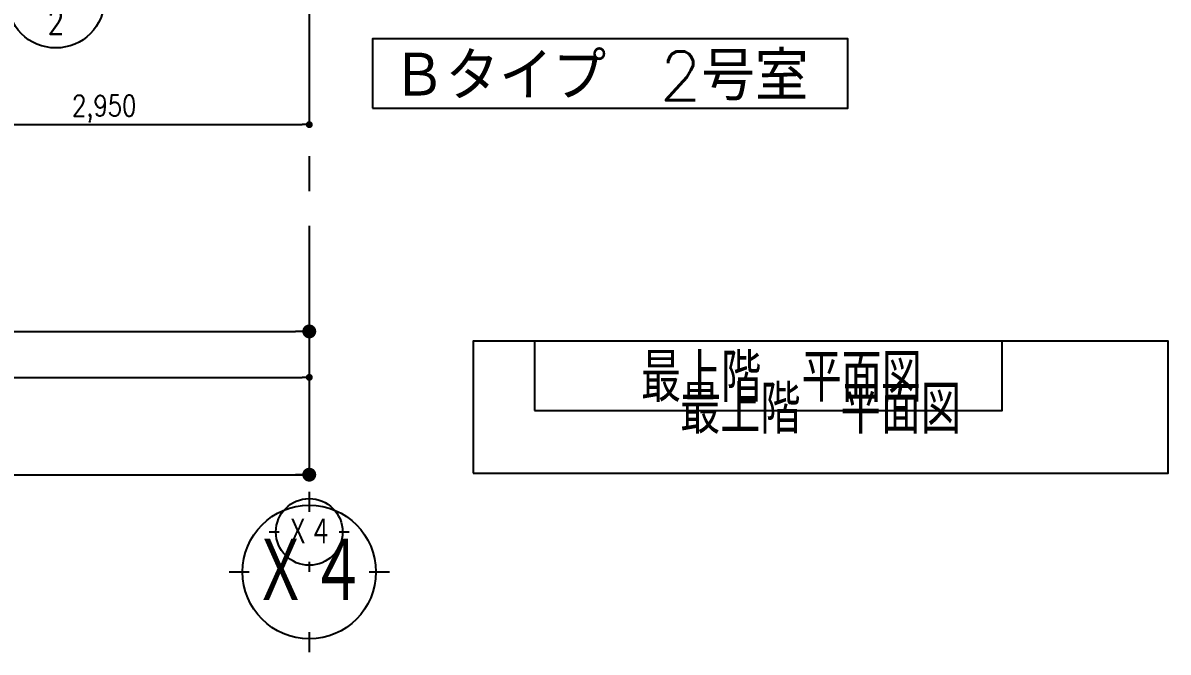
# Model space of a CAD drawing. Header units: millimetres. Extents: x 15495 to 166182, y -39946 to 18307.
# Drawn here: x 115630 to 123868, y -39946 to -35421 of the extents above; entities that cross this region are included whole.
import ezdxf
from ezdxf.enums import TextEntityAlignment as Align

# ---------------------------------------------------------------- set-up
doc = ezdxf.new("R2010")
doc.units = ezdxf.units.MM
doc.header["$LTSCALE"] = 1000
doc.linetypes.add('CENTER', pattern=[2, 1.25, -0.25, 0.25, -0.25])
doc.layers.get('0').update_dxf_attribs({"linetype": 'CONTINUOUS'})
for name, color, linetype in [('TF-DT_ID-100', 13, 'CONTINUOUS'), ('TF-E_DIM-100', 3, 'CONTINUOUS'), ('TF-E_DIM-50', 3, 'CONTINUOUS'), ('TF-E_GRID-100', 1, 'CENTER'), ('TF-E_GRID-50', 1, 'CENTER'), ('TF-E_TEXT-100', 3, 'CONTINUOUS'), ('TF-E_TEXT-50', 3, 'CONTINUOUS')]:
    doc.layers.add(name, color=color, linetype=linetype)
doc.styles.add('DIM', font='romans.shx', dxfattribs={"width": 0.8, "bigfont": 'bigfont.shx'})
doc.styles.add('ROOM', font='romans.shx', dxfattribs={"width": 0.8, "bigfont": 'bigfont.shx'})
doc.styles.get("Standard").update_dxf_attribs({"font": 'txt.shx', "bigfont": 'bigfont.shx'})
doc.dimstyles.new('DIM100_4_3', dxfattribs={"dimscale": 100, "dimtxt": 4, "dimasz": 1, "dimexe": 0, "dimexo": 1, "dimgap": 0.5, "dimtad": 1, "dimdec": 1, "dimdsep": 46, "dimlunit": 6, "dimtxsty": 'DIM', "dimblk1": 'DOT', "dimblk2": 'DOT', "dimsah": 1, "dimcen": 1, "dimclrd": 256, "dimclre": 256, "dimclrt": 256, "dimadec": 0, "dimazin": 0, "dimtfac": 1, "dimtdec": 1, "dimtix": 1, "dimtmove": 2, "dimatfit": 3, "dimldrblk": 'DOT', "dimfxl": 1, "dimtvp": 0.833333, "dimtolj": 1, "dimarcsym": 0})
doc.dimstyles.new('DIM100_5_3', dxfattribs={"dimscale": 100, "dimtxt": 5, "dimasz": 1, "dimexe": 0, "dimexo": 1, "dimgap": 0.5, "dimtad": 1, "dimdec": 1, "dimdsep": 46, "dimlunit": 6, "dimtxsty": 'DIM', "dimblk1": 'DOT', "dimblk2": 'DOT', "dimsah": 1, "dimcen": 1, "dimclrd": 256, "dimclre": 256, "dimclrt": 256, "dimadec": 0, "dimazin": 0, "dimtfac": 1, "dimtdec": 1, "dimtix": 1, "dimtmove": 2, "dimatfit": 3, "dimldrblk": 'DOT', "dimfxl": 1, "dimtvp": 0.833333, "dimtolj": 1, "dimarcsym": 0})
doc.dimstyles.new('DIM50_3_3', dxfattribs={"dimscale": 50, "dimtxt": 3, "dimasz": 1, "dimexe": 0, "dimexo": 1, "dimgap": 0.5, "dimtad": 1, "dimdec": 1, "dimdsep": 46, "dimlunit": 6, "dimtxsty": 'DIM', "dimblk1": 'DOT', "dimblk2": 'DOT', "dimsah": 1, "dimcen": 1, "dimclrd": 256, "dimclre": 256, "dimclrt": 256, "dimadec": 0, "dimazin": 0, "dimtfac": 1, "dimtdec": 1, "dimtix": 1, "dimtmove": 2, "dimatfit": 3, "dimldrblk": 'DOT', "dimfxl": 1, "dimtvp": 0.833333, "dimtolj": 1, "dimarcsym": 0})
doc.dimstyles.new('DIM50_4_3', dxfattribs={"dimscale": 50, "dimtxt": 4, "dimasz": 1, "dimexe": 0, "dimexo": 1, "dimgap": 0.5, "dimtad": 1, "dimdec": 1, "dimdsep": 46, "dimlunit": 6, "dimtxsty": 'DIM', "dimblk1": 'DOT', "dimblk2": 'DOT', "dimsah": 1, "dimcen": 1, "dimclrd": 256, "dimclre": 256, "dimclrt": 256, "dimadec": 0, "dimazin": 0, "dimtfac": 1, "dimtdec": 1, "dimtix": 1, "dimtmove": 2, "dimatfit": 3, "dimldrblk": 'DOT', "dimfxl": 1, "dimtvp": 0.833333, "dimtolj": 1, "dimarcsym": 0})
doc.dimstyles.new('DIM50_5_3', dxfattribs={"dimscale": 50, "dimtxt": 5, "dimasz": 1, "dimexe": 0, "dimexo": 1, "dimgap": 0.5, "dimtad": 1, "dimdec": 1, "dimdsep": 46, "dimlunit": 6, "dimtxsty": 'DIM', "dimblk1": 'DOT', "dimblk2": 'DOT', "dimsah": 1, "dimcen": 1, "dimclrd": 256, "dimclre": 256, "dimclrt": 256, "dimadec": 0, "dimazin": 0, "dimtfac": 1, "dimtdec": 1, "dimtix": 1, "dimtmove": 2, "dimatfit": 3, "dimldrblk": 'DOT', "dimfxl": 1, "dimtvp": 0.833333, "dimtolj": 1, "dimarcsym": 0})

# ---------------------------------------------------------------- blocks, each defined once
blk = doc.blocks.new('DOT')
at = {"color": 0, "linetype": 'ByBlock'}
blk.add_line((-0.5, 0), (-1, 0), dxfattribs=at)
at = {"color": 0, "linetype": 'ByBlock', "const_width": 0.5}
blk.add_lwpolyline([(-0.25, 0, 1), (0.25, 0, 1)], format="xyb", close=True, dxfattribs=at)
blk = doc.blocks.new('*D750')
at = {"layer": 'TF-E_DIM-100', "lineweight": -2}
for p, q in [((91289.6, -37370.4), (91289.6, -38670.4)), ((117689.6, -37370.4), (117689.6, -38670.4)), ((91389.6, -38670.4), (117589.6, -38670.4))]:
    blk.add_line(p, q, dxfattribs=at)
at = {"layer": 'TF-E_DIM-100', "lineweight": -2, "xscale": 100, "yscale": 100, "zscale": 100, "rotation": 180}
blk.add_blockref('DOT', (91289.6, -38670.4), dxfattribs=at)
at = {"layer": 'TF-E_DIM-100', "lineweight": -2, "xscale": 100, "yscale": 100, "zscale": 100}
blk.add_blockref('DOT', (117689.6, -38670.4), dxfattribs=at)
at = {"layer": 'TF-E_DIM-100', "insert": (104489.6, -38322.7), "char_height": 500, "attachment_point": 5, "style": 'DIM'}
blk.add_mtext('\\A1;26,400', dxfattribs=at)
blk = doc.blocks.new('_DOT')
at = {"color": 0, "linetype": 'ByBlock'}
blk.add_line((-0.5, 0), (-1, 0), dxfattribs=at)
at = {"color": 0, "linetype": 'ByBlock', "const_width": 0.5}
blk.add_lwpolyline([(-0.25, 0, 1), (0.25, 0, 1)], format="xyb", close=True, dxfattribs=at)
blk = doc.blocks.new('*D748')
at = {"layer": 'TF-E_DIM-100', "lineweight": -2}
for p, q in [((106989.6, -37040.2), (106989.6, -37640.2)), ((117689.6, -37040.2), (117689.6, -37640.2)), ((107089.6, -37640.2), (117589.6, -37640.2))]:
    blk.add_line(p, q, dxfattribs=at)
at = {"layer": 'TF-E_DIM-100', "lineweight": -2, "xscale": 100, "yscale": 100, "zscale": 100, "rotation": 180}
blk.add_blockref('DOT', (106989.6, -37640.2), dxfattribs=at)
at = {"layer": 'TF-E_DIM-100', "lineweight": -2, "xscale": 100, "yscale": 100, "zscale": 100}
blk.add_blockref('DOT', (117689.6, -37640.2), dxfattribs=at)
at = {"layer": 'TF-E_DIM-100', "insert": (112339.6, -37352.1), "char_height": 400, "attachment_point": 5, "style": 'DIM'}
blk.add_mtext('\\A1;10,700', dxfattribs=at)
blk = doc.blocks.new('TATEGU-KIGOU')
at = {"color": 2}
blk.add_line((350, 0), (-350, 0), dxfattribs=at)
blk.add_circle((0, 0), 350, dxfattribs=at)
at = {"color": 2, "style": 'ROOM', "width": 0.8}
for tag, p in [('建具種別', (0, 51.6)), ('建具番号', (0, -250.1))]:
    blk.add_attdef(tag, text='', height=175, dxfattribs=at).set_placement(p, align=Align.CENTER)
at = {"flags": 1}
for tag, p in [('内法寸法（W）', (-414, -713.8)), ('内法寸法（H）', (-414, -1063.8)), ('階', (-373.6, -1414.3)), ('部屋名', (-373.6, -1786.8)), ('メーカー名', (-373.6, -2148.9)), ('値段', (-373.6, -2498.9)), ('重量', (-373.6, -2848.9)), ('建具形状', (-373.6, -3199)), ('開閉方式', (-373.6, -3549)), ('取付場所', (-373.6, -3899)), ('見込', (-373.6, -4296.3)), ('扉厚', (-373.6, -4646.3)), ('仕上', (-373.6, -4996.3)), ('ガラス', (-373.6, -5346.3)), ('建具金物', (-373.6, -5696.3)), ('枠形状', (-373.6, -6046.3)), ('沓摺形状', (-373.6, -6396.3)), ('特記事項', (-373.6, -6746.3)), ('防火性能', (-373.6, -7096.3))]:
    blk.add_attdef(tag, p, '', height=175, dxfattribs=at)
blk = doc.blocks.new('*D753')
at = {"layer": 'TF-E_DIM-50', "lineweight": -2}
for p, q in [((114739.6, -34311.4), (114739.6, -36153.1)), ((114789.6, -36153.1), (117639.6, -36153.1)), ((117689.6, -36117.3), (117689.6, -36153.1))]:
    blk.add_line(p, q, dxfattribs=at)
at = {"layer": 'TF-E_DIM-50', "lineweight": -2, "xscale": 50, "yscale": 50, "zscale": 50, "rotation": 180}
blk.add_blockref('DOT', (114739.6, -36153.1), dxfattribs=at)
at = {"layer": 'TF-E_DIM-50', "lineweight": -2, "xscale": 50, "yscale": 50, "zscale": 50}
blk.add_blockref('DOT', (117689.6, -36153.1), dxfattribs=at)
at = {"layer": 'TF-E_DIM-50', "insert": (116214.6, -36038.8), "char_height": 150, "attachment_point": 5, "style": 'DIM'}
blk.add_mtext('\\A1;2,950', dxfattribs=at)
blk = doc.blocks.new('*D751')
at = {"layer": 'TF-E_DIM-50', "lineweight": -2}
for p, q in [((91289.6, -37320.4), (91289.6, -38670.4)), ((117689.6, -37320.4), (117689.6, -38670.4)), ((91339.6, -38670.4), (117639.6, -38670.4))]:
    blk.add_line(p, q, dxfattribs=at)
at = {"layer": 'TF-E_DIM-50', "lineweight": -2, "xscale": 50, "yscale": 50, "zscale": 50, "rotation": 180}
blk.add_blockref('DOT', (91289.6, -38670.4), dxfattribs=at)
at = {"layer": 'TF-E_DIM-50', "lineweight": -2, "xscale": 50, "yscale": 50, "zscale": 50}
blk.add_blockref('DOT', (117689.6, -38670.4), dxfattribs=at)
at = {"layer": 'TF-E_DIM-50', "insert": (104489.6, -38496.6), "char_height": 250, "attachment_point": 5, "style": 'DIM'}
blk.add_mtext('\\A1;26,400', dxfattribs=at)
blk = doc.blocks.new('*D749')
at = {"layer": 'TF-E_DIM-50', "lineweight": -2}
for p, q in [((106989.6, -37320.4), (106989.6, -37970.4)), ((117689.6, -37320.4), (117689.6, -37970.4)), ((107039.6, -37970.4), (117639.6, -37970.4))]:
    blk.add_line(p, q, dxfattribs=at)
at = {"layer": 'TF-E_DIM-50', "lineweight": -2, "xscale": 50, "yscale": 50, "zscale": 50, "rotation": 180}
blk.add_blockref('DOT', (106989.6, -37970.4), dxfattribs=at)
at = {"layer": 'TF-E_DIM-50', "lineweight": -2, "xscale": 50, "yscale": 50, "zscale": 50}
blk.add_blockref('DOT', (117689.6, -37970.4), dxfattribs=at)
at = {"layer": 'TF-E_DIM-50', "insert": (112339.6, -37826.3), "char_height": 200, "attachment_point": 5, "style": 'DIM'}
blk.add_mtext('\\A1;10,700', dxfattribs=at)
blk = doc.blocks.new('TF-BLOCK_100')
at = {"layer": 'TF-E_GRID-100'}
blk.add_line((26400, 15380.48), (26400, -4408.96), dxfattribs=at)
at = {"layer": 'TF-E_GRID-100', "color": 3, "linetype": 'Continuous'}
for p, q in [((26400, -4532.96), (26400, -4676.96)), ((25824, -5108.96), (25968, -5108.96)), ((26832, -5108.96), (26976, -5108.96)), ((26400, -5540.96), (26400, -5684.96))]:
    blk.add_line(p, q, dxfattribs=at)
blk.add_circle((26400, -5108.96), 480, dxfattribs=at)
at = {"layer": 'TF-E_TEXT-100'}
blk.add_lwpolyline([(27578.12, -4399.26), (32578.12, -4399.26), (32578.12, -3449.26), (27578.12, -3449.26)], close=True, dxfattribs=at)
at = {"layer": 'TF-DT_ID-100'}
blk.add_blockref('TATEGU-KIGOU', (24577.06, -990.36), dxfattribs=at).add_auto_attribs({'建具種別': 'AW', '建具番号': '2'})
at = {"layer": 'TF-E_GRID-100', "color": 3, "linetype": 'Continuous', "width": 0.75}
blk.add_text('Ｘ４', height=500, dxfattribs=at).set_placement((26400, -5108.96), align=Align.MIDDLE)
at = {"layer": 'TF-E_TEXT-100', "width": 0.75}
blk.add_text('最上階\u3000平面図', height=350, dxfattribs=at).set_placement((30078.12, -3924.26), align=Align.MIDDLE)
at = {"layer": 'TF-E_DIM-100'}
for base, p1, p2, dimstyle, picture, middle in [((26400, -3378.81), (15700, -2678.81), (26400, -2678.81), 'DIM100_4_3', '*D748', (21050, -3090.71)), ((26400, -4408.96), (0, -3008.96), (26400, -3008.96), 'DIM100_5_3', '*D750', (13200, -4061.34))]:
    dim = blk.add_linear_dim(base=base, p1=p1, p2=p2, dimstyle=dimstyle, dxfattribs=at)
    dim.commit()
    dim.dimension.update_dxf_attribs({"geometry": picture, "text_midpoint": middle, "insert": (-91289.59, 34261.4)})
blk = doc.blocks.new('TF-BLOCK_50')
at = {"layer": 'TF-E_GRID-50'}
blk.add_line((26400, 15380.48), (26400, -4408.96), dxfattribs=at)
at = {"layer": 'TF-E_GRID-50', "color": 3, "linetype": 'Continuous'}
for p, q in [((26400, -4532.96), (26400, -4604.96)), ((26112, -4820.96), (26184, -4820.96)), ((26616, -4820.96), (26688, -4820.96)), ((26400, -5036.96), (26400, -5108.96))]:
    blk.add_line(p, q, dxfattribs=at)
blk.add_circle((26400, -4820.96), 240, dxfattribs=at)
at = {"layer": 'TF-E_TEXT-50'}
for points in [[(26855.24, -1773.41), (30274.95, -1773.41), (30274.95, -1273.41), (26855.24, -1273.41)], [(28020.93, -3948.19), (31384.43, -3948.19), (31384.43, -3448.19), (28020.93, -3448.19)]]:
    blk.add_lwpolyline(points, close=True, dxfattribs=at)
at = {"layer": 'TF-E_GRID-50', "color": 3, "linetype": 'Continuous', "width": 0.75}
blk.add_text('Ｘ４', height=200, dxfattribs=at).set_placement((26400, -4820.96), align=Align.MIDDLE)
at = {"layer": 'TF-E_TEXT-50'}
blk.add_text('Ｂタイプ\u30002号室', height=350, dxfattribs=at).set_placement((28493.32, -1523.41), align=Align.MIDDLE)
at = {"layer": 'TF-E_TEXT-50', "width": 0.75}
blk.add_text('最上階\u3000平面図', height=350, dxfattribs=at).set_placement((29796.03, -3694.73), align=Align.MIDDLE)
at = {"layer": 'TF-E_DIM-50'}
for base, p1, p2, dimstyle, picture, middle in [((26400, -1891.68), (23450, 0), (26400, -1905.92), 'DIM50_3_3', '*D753', (24925, -1777.39)), ((26400, -4408.96), (0, -3008.96), (26400, -3008.96), 'DIM50_5_3', '*D751', (13200, -4235.15)), ((26400, -3708.96), (15700, -3008.96), (26400, -3008.96), 'DIM50_4_3', '*D749', (21050, -3564.91))]:
    dim = blk.add_linear_dim(base=base, p1=p1, p2=p2, dimstyle=dimstyle, dxfattribs=at)
    dim.commit()
    dim.dimension.update_dxf_attribs({"geometry": picture, "text_midpoint": middle, "insert": (-91289.59, 34261.4)})

msp = doc.modelspace()

# ---------------------------------------------------------------- block references
for name in ['TF-BLOCK_100', 'TF-BLOCK_50']:
    msp.add_blockref(name, (91289.6, -34261.4))

doc.saveas('drawing.dxf')
